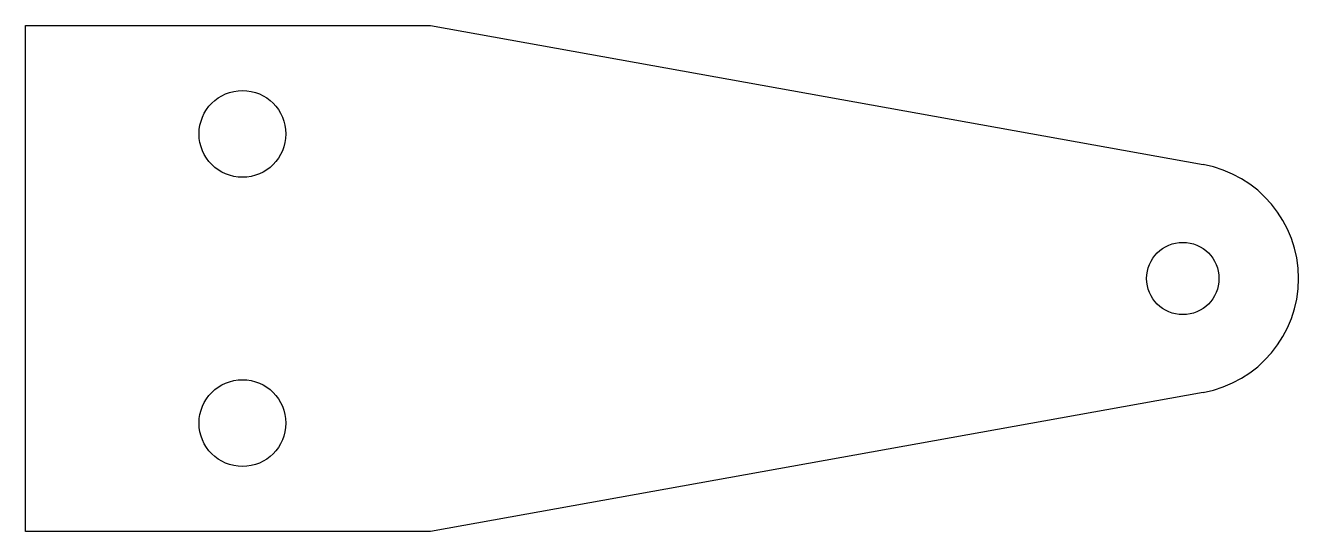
# Model space of a CAD drawing. Header units: millimetres. Extents: x 67.7 to 155.7, y 92.9 to 127.9.
import ezdxf

# ---------------------------------------------------------------- set-up
doc = ezdxf.new("R2010")
doc.units = ezdxf.units.MM
doc.layers.add('C03043', color=7, linetype='Continuous')
doc.layers.add('Default', color=7, linetype='Continuous')

# ---------------------------------------------------------------- blocks, each defined once
blk = doc.blocks.new('SE2')
at = {"layer": 'C03043', "color": 7, "linetype": 'Continuous'}
for p, q in [((0, 0), (0, 35)), ((0, 35), (27.995, 35)), ((28, 35), (27.995, 35)), ((28, 35), (81.419, 25.373)), ((81.419, 9.627), (28, 0)), ((27.995, 0), (0, 0)), ((27.995, 0), (28, 0))]:
    blk.add_line(p, q, dxfattribs=at)
for centre, radius in [((15, 27.5), 3), ((80, 17.5), 2.5), ((15, 7.5), 3)]:
    blk.add_circle(centre, radius, dxfattribs=at)
blk.add_arc((80, 17.5), 8, 280.21585, 79.78415, dxfattribs=at)

msp = doc.modelspace()

# ---------------------------------------------------------------- block references
at = {"layer": 'Default', "color": 7}
msp.add_blockref('SE2', (67.687, 92.942), dxfattribs=at)

doc.saveas('drawing.dxf')
